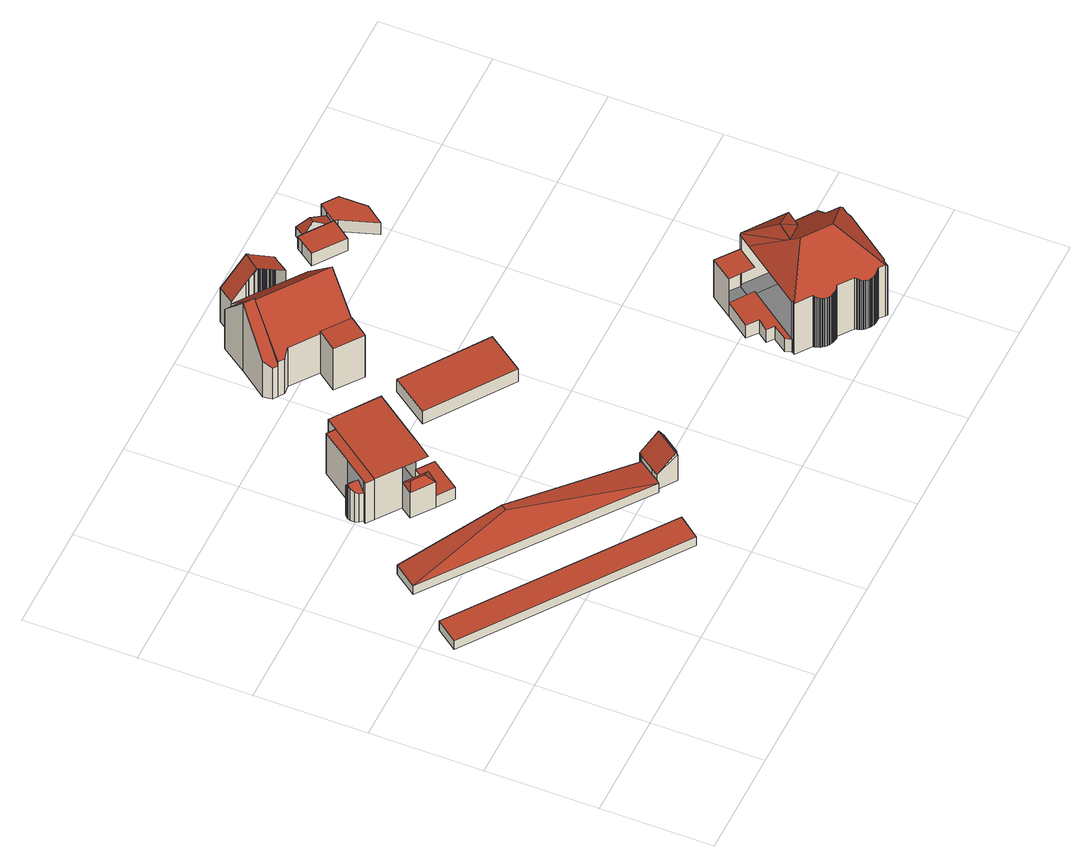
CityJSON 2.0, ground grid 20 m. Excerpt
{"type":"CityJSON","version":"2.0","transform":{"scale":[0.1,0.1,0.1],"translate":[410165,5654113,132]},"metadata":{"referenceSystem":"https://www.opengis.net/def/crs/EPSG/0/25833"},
"CityObjects":{
"building1":{"type":"Building","attributes":{"Dachtyp_tdc":"tdcPolyFlatRoof","Gemeindeschluessel":14612000,"Dachneigung":3.03,"QualitaetDacherkennung":49,"Geometrietyp2DReferenz":"3000","measuredHeight":2.25,"function":"31001_2463","roofType":"2100"},"geometry":[{"type":"Solid","lod":"2","boundaries":[[[[0,1,2,3]],[[1,4,5,2]],[[4,6,7,5]],[[6,0,3,7]],[[6,4,1,0]],[[3,2,5,7]]]],"semantics":{"surfaces":[{"type":"WallSurface"},{"type":"RoofSurface"},{"type":"GroundSurface"}],"values":[[0,0,0,0,1,2]]}}]},
"building2":{"type":"Building","attributes":{"Dachtyp_tdc":"tdcHipRoof","Gemeindeschluessel":14612000,"Dachneigung":62.86,"QualitaetDacherkennung":12,"Geometrietyp2DReferenz":"3000","measuredHeight":7.45,"function":"31001_2463","roofType":"3200"},"geometry":[{"type":"Solid","lod":"2","boundaries":[[[[8,9,10,11]],[[9,12,13,10]],[[12,14,15,13]],[[14,16,17,15]],[[16,18,19,17]],[[18,8,11,19]],[[14,12,20]],[[9,8,21]],[[12,9,21,20]],[[8,18,16,14,20,21]],[[11,10,13,15,17,19]]]],"semantics":{"surfaces":[{"type":"WallSurface"},{"type":"RoofSurface"},{"type":"GroundSurface"}],"values":[[0,0,0,0,0,0,1,1,1,1,2]]}}]},
"building3":{"type":"Building","attributes":{"Gemeindeschluessel":14612000,"Geometrietyp2DReferenz":"3000","function":"31001_9998","roofType":"9999"},"children":["building3-1","building3-2","building3-3","building3-4","building3-5"]},
"building3-1":{"type":"BuildingPart","attributes":{"Dachtyp_tdc":"tdcFreeFormRoof","Dachneigung":50.77,"QualitaetDacherkennung":9,"Geometrietyp2DReferenz":"3000","measuredHeight":7.98,"roofType":"5000"},"parents":["building3"],"geometry":[{"type":"MultiSurface","lod":"2","boundaries":[[[22,23,24,25]],[[23,26,27,24]],[[28,29,30,31]],[[29,32,33,30]],[[32,34,35,33]],[[34,36,37,35]],[[36,38,39,37]],[[38,40,41,39]],[[40,22,25,41]],[[36,34,32,29,28,42]],[[42,26,43,44,26,23,22,40,38,36]],[[25,24,27,45,46,27,47,31,30,33,35,37,39,41]]],"semantics":{"surfaces":[{"type":"WallSurface"},{"type":"RoofSurface"},{"type":"GroundSurface"}],"values":[0,0,0,0,0,0,0,0,0,1,1,2]}}]},
"building3-2":{"type":"BuildingPart","attributes":{"Dachtyp_tdc":"tdcPolyFlatRoof","Dachneigung":0,"QualitaetDacherkennung":68,"Geometrietyp2DReferenz":"3000","measuredHeight":9.53,"roofType":"1000"},"parents":["building3"],"geometry":[{"type":"MultiSurface","lod":"2","boundaries":[[[48,49,50,51]],[[49,52,53,54,50]],[[55,56,57,58,59,60]],[[61,48,51,62,63]],[[61,56,55,64,52,49,48]],[[51,50,54,65,59,58,62]]],"semantics":{"surfaces":[{"type":"WallSurface"},{"type":"RoofSurface"},{"type":"GroundSurface"}],"values":[0,0,0,0,1,2]}}]},
"building3-3":{"type":"BuildingPart","attributes":{"Dachtyp_tdc":"tdcFreeFormRoof","Dachneigung":37.7,"QualitaetDacherkennung":15,"Geometrietyp2DReferenz":"3000","measuredHeight":6.98,"roofType":"5000"},"parents":["building3"],"geometry":[{"type":"MultiSurface","lod":"2","boundaries":[[[66,67,68,69,70]],[[67,60,59,68]],[[71,60,67]],[[72,71,67,66]],[[72,66,73]],[[71,72,73,60]],[[65,69,68,59]]],"semantics":{"surfaces":[{"type":"WallSurface"},{"type":"RoofSurface"},{"type":"GroundSurface"}],"values":[0,0,1,1,1,1,2]}}]},
"building3-4":{"type":"BuildingPart","attributes":{"Dachtyp_tdc":"tdcPolyFlatRoof","Dachneigung":0,"QualitaetDacherkennung":47,"Geometrietyp2DReferenz":"3000","measuredHeight":2.65,"roofType":"1000"},"parents":["building3"],"geometry":[{"type":"MultiSurface","lod":"2","boundaries":[[[53,74,75,54]],[[74,76,77,75]],[[76,70,69,77]],[[70,76,74,53,78]],[[54,75,77,69,65]]],"semantics":{"surfaces":[{"type":"WallSurface"},{"type":"RoofSurface"},{"type":"GroundSurface"}],"values":[0,0,0,1,2]}}]},
"building3-5":{"type":"BuildingPart","attributes":{"Dachtyp_tdc":"tdcPolyFlatRoof","Dachneigung":0,"QualitaetDacherkennung":58,"Geometrietyp2DReferenz":"3000","measuredHeight":9.47,"roofType":"1000"},"parents":["building3"],"geometry":[{"type":"MultiSurface","lod":"2","boundaries":[[[57,79,80,58]],[[79,81,28,31,80]],[[82,83,84,45]],[[83,63,62,84]],[[63,83,82,81,79,57]],[[58,80,31,47,27,46,45,84,62]]],"semantics":{"surfaces":[{"type":"WallSurface"},{"type":"RoofSurface"},{"type":"GroundSurface"}],"values":[0,0,0,0,1,2]}}]},
"building4":{"type":"Building","attributes":{"Dachtyp_tdc":"tdcFreeFormRoof","Gemeindeschluessel":14612000,"Dachneigung":43.27,"QualitaetDacherkennung":14,"Geometrietyp2DReferenz":"3000","measuredHeight":6.68,"function":"31001_2463","roofType":"5000"},"geometry":[{"type":"Solid","lod":"2","boundaries":[[[[85,86,17,19]],[[86,87,15,17]],[[87,88,89,15]],[[88,90,91,89]],[[90,92,93,91]],[[92,94,95,93]],[[94,96,97,95]],[[96,98,99,97]],[[98,85,19,99]],[[90,88,87,86,85,100,101]],[[94,92,101,100,98,96]],[[85,98,100]],[[92,90,101]],[[19,17,15,89,91,93,95,97,99]]]],"semantics":{"surfaces":[{"type":"WallSurface"},{"type":"RoofSurface"},{"type":"GroundSurface"}],"values":[[0,0,0,0,0,0,0,0,0,1,1,0,0,2]]}}]},
"building5":{"type":"Building","attributes":{"Dachtyp_tdc":"tdcPolyFlatRoof","Gemeindeschluessel":14612000,"Dachneigung":0,"QualitaetDacherkennung":67,"Geometrietyp2DReferenz":"3000","measuredHeight":2.89,"function":"31001_9998","roofType":"1000"},"geometry":[{"type":"Solid","lod":"2","boundaries":[[[[102,103,104,105]],[[103,106,107,104]],[[106,108,109,107]],[[108,102,105,109]],[[108,106,103,102]],[[105,104,107,109]]]],"semantics":{"surfaces":[{"type":"WallSurface"},{"type":"RoofSurface"},{"type":"GroundSurface"}],"values":[[0,0,0,0,1,2]]}}]},
"building6":{"type":"Building","attributes":{"Gemeindeschluessel":14612000,"Geometrietyp2DReferenz":"3000","function":"31001_9998","roofType":"9999"},"children":["building6-1","building6-2","building6-3","building6-4","building6-5"]},
"building6-1":{"type":"BuildingPart","attributes":{"Dachtyp_tdc":"tdcFreeFormRoof","Dachneigung":35.99,"QualitaetDacherkennung":16,"Geometrietyp2DReferenz":"3000","measuredHeight":9.43,"roofType":"5000"},"parents":["building6"],"geometry":[{"type":"MultiSurface","lod":"2","boundaries":[[[110,111,112,113]],[[111,114,115,112]],[[114,116,117,115]],[[116,118,119,117]],[[118,120,121,119]],[[120,122,123,121]],[[122,124,125,123]],[[124,126,127,125]],[[126,128,129,127]],[[128,130,131,129]],[[130,132,133,131]],[[132,134,135,133]],[[134,136,137,135]],[[136,138,139,137]],[[138,140,141,139]],[[140,142,143,141]],[[144,145,146,147]],[[145,148,149,146]],[[148,150,151,149]],[[150,152,153,151]],[[152,154,155,153]],[[154,156,157,155]],[[156,158,159,157]],[[158,160,161,159]],[[160,110,113,161]],[[156,154,152,150,148,145,144,162]],[[162,142,140,138,136,134,132,130,128,126,124,122,120,118,116,114,111,110,160,158,156]],[[113,112,115,117,119,121,123,125,127,129,131,133,135,137,139,141,143,163,147,146,149,151,153,155,157,159,161]]],"semantics":{"surfaces":[{"type":"WallSurface"},{"type":"RoofSurface"},{"type":"GroundSurface"}],"values":[0,0,0,0,0,0,0,0,0,0,0,0,0,0,0,0,0,0,0,0,0,0,0,0,0,1,1,2]}}]},
"building6-2":{"type":"BuildingPart","attributes":{"Dachtyp_tdc":"tdcGableRoof","Dachneigung":47.29,"QualitaetDacherkennung":48,"Geometrietyp2DReferenz":"3000","measuredHeight":15.82,"roofType":"3100"},"parents":["building6"],"geometry":[{"type":"MultiSurface","lod":"2","boundaries":[[[164,165,166,167]],[[165,168,169,166]],[[168,170,171,169]],[[172,173,174,175]],[[173,176,177,174]],[[176,178,179,180,177]],[[181,182,183,184,185]],[[186,187,178,176,173,172,170,168]],[[168,165,164,188,182,181,189,190,186]],[[167,166,169,171,175,174,177,180,191,192,184,183,193]]],"semantics":{"surfaces":[{"type":"WallSurface"},{"type":"RoofSurface"},{"type":"GroundSurface"}],"values":[0,0,0,0,0,0,0,1,1,2]}}]},
"building6-3":{"type":"BuildingPart","attributes":{"Dachtyp_tdc":"tdcPolyFlatRoof","Dachneigung":0,"QualitaetDacherkennung":41,"Geometrietyp2DReferenz":"3000","measuredHeight":9.68,"roofType":"1000"},"parents":["building6"],"geometry":[{"type":"MultiSurface","lod":"2","boundaries":[[[194,195,196,197]],[[195,198,199,196]],[[198,200,172,175,199]],[[201,194,197,171,170]],[[201,200,198,195,194]],[[197,196,199,175,171]]],"semantics":{"surfaces":[{"type":"WallSurface"},{"type":"RoofSurface"},{"type":"GroundSurface"}],"values":[0,0,0,0,1,2]}}]},
"building6-4":{"type":"BuildingPart","attributes":{"Dachtyp_tdc":"tdcGableRoof","Dachneigung":48.54,"QualitaetDacherkennung":52,"Geometrietyp2DReferenz":"3000","measuredHeight":13.3,"roofType":"3100"},"parents":["building6"],"geometry":[{"type":"MultiSurface","lod":"2","boundaries":[[[202,203,146,204]],[[203,205,144,147,146]],[[206,207,208,143,142]],[[207,209,210,208]],[[209,211,212,210]],[[211,213,164,167,212]],[[214,215,216,183,182]],[[215,202,204,216]],[[217,213,211,209,207,206,205,203,202]],[[202,215,214,217]],[[204,146,147,163,143,208,210,212,167,193,183,216]]],"semantics":{"surfaces":[{"type":"WallSurface"},{"type":"RoofSurface"},{"type":"GroundSurface"}],"values":[0,0,0,0,0,0,0,0,1,1,2]}}]},
"building6-5":{"type":"BuildingPart","attributes":{"Dachtyp_tdc":"tdcGableRoof","Dachneigung":49.88,"QualitaetDacherkennung":49,"Geometrietyp2DReferenz":"3000","measuredHeight":15.99,"roofType":"3100"},"parents":["building6"],"geometry":[{"type":"MultiSurface","lod":"2","boundaries":[[[179,218,219,180]],[[218,220,221,219]],[[220,222,223,221]],[[222,224,225,223]],[[224,185,184,225]],[[222,220,218,179,187,226]],[[226,189,185,224,222]],[[192,191,180,219,221,223,225,184]]],"semantics":{"surfaces":[{"type":"WallSurface"},{"type":"RoofSurface"},{"type":"GroundSurface"}],"values":[0,0,0,0,0,1,1,2]}}]},
"building7":{"type":"Building","attributes":{"Gemeindeschluessel":14612000,"QualitaetDacherkennung":100,"Geometrietyp2DReferenz":"3000","function":"31001_3041","roofType":"9999"},"children":["building7-1","building7-2","building7-3","building7-4"]},
"building7-1":{"type":"BuildingPart","attributes":{"Dachtyp_tdc":"tdcLeanToRoof","Dachneigung":0,"QualitaetDacherkennung":100,"Geometrietyp2DReferenz":"3000","measuredHeight":8.77,"roofType":"2100"},"parents":["building7"],"geometry":[{"type":"MultiSurface","lod":"2","boundaries":[[[227,228,229,230,231,232]],[[228,233,234,229]],[[235,236,237]],[[233,228,227,238,235]],[[239,230,229,234,237]]],"semantics":{"surfaces":[{"type":"WallSurface"},{"type":"RoofSurface"},{"type":"GroundSurface"}],"values":[0,0,0,1,2]}}]},
"building7-2":{"type":"BuildingPart","attributes":{"Dachtyp_tdc":"tdcLeanToRoof","Dachneigung":0,"QualitaetDacherkennung":100,"Geometrietyp2DReferenz":"3000","measuredHeight":3.07,"roofType":"2100"},"parents":["building7"],"geometry":[{"type":"MultiSurface","lod":"2","boundaries":[[[240,241,242,243]],[[241,244,245,242]],[[244,246,247,245]],[[246,248,249,247]],[[248,250,251,249]],[[250,232,231,251]],[[232,250,248,246,244,241,240,252]],[[253,243,242,245,247,249,251,231]]],"semantics":{"surfaces":[{"type":"WallSurface"},{"type":"RoofSurface"},{"type":"GroundSurface"}],"values":[0,0,0,0,0,0,1,2]}}]},
"building7-3":{"type":"BuildingPart","attributes":{"Dachtyp_tdc":"tdcHipAndGableRoof","Dachneigung":41.45,"QualitaetDacherkennung":100,"Geometrietyp2DReferenz":"3000","measuredHeight":16.42,"roofType":"5000"},"parents":["building7"],"geometry":[{"type":"MultiSurface","lod":"2","boundaries":[[[254,255,256,234,233]],[[255,257,258,256]],[[257,259,260,261,262,258]],[[263,264,265,266]],[[265,267,268,269,266]],[[268,254,270,269]],[[259,263,266,271]],[[271,266,269]],[[255,267,265,264,257]],[[254,268,267,255]],[[257,264,263,259]],[[271,269,270,272]],[[234,256,258,262,273,237]]],"semantics":{"surfaces":[{"type":"WallSurface"},{"type":"RoofSurface"},{"type":"GroundSurface"}],"values":[0,0,0,1,1,1,1,1,0,0,0,0,2]}}]},
"building7-4":{"type":"BuildingPart","attributes":{"Dachtyp_tdc":"tdcHipRoof","Dachneigung":38.72,"QualitaetDacherkennung":100,"Geometrietyp2DReferenz":"3000","measuredHeight":17.77,"roofType":"3200"},"parents":["building7"],"geometry":[{"type":"MultiSurface","lod":"2","boundaries":[[[274,275,276,277]],[[275,278,279,276]],[[278,280,281,279]],[[280,282,283,281]],[[282,284,285,283]],[[284,286,287,285]],[[286,288,289,287]],[[288,290,291,289]],[[290,292,293,291]],[[292,294,295,293]],[[294,296,297,295]],[[296,298,299,297]],[[298,300,301,299]],[[300,302,303,301]],[[302,304,305,303]],[[304,306,307,305]],[[306,308,309,307]],[[308,310,311,309]],[[310,312,313,311]],[[312,314,315,313]],[[314,316,317,315]],[[316,318,319,317]],[[318,320,321,319]],[[320,322,323,321]],[[322,324,325,323]],[[324,326,327,325]],[[326,328,329,327]],[[328,330,331,329]],[[330,332,333,331]],[[332,334,335,333]],[[334,336,337,335]],[[336,338,339,337]],[[338,340,341,339]],[[340,342,343,341]],[[342,344,345,343]],[[344,346,347,345]],[[346,348,349,347]],[[348,350,351,349]],[[350,352,353,351]],[[352,354,355,353]],[[354,356,357,355]],[[356,358,359,357]],[[360,361,362,363]],[[361,364,365,362]],[[364,366,367,365]],[[366,368,369,367]],[[368,370,371,369]],[[370,372,373,371]],[[372,374,375,373]],[[374,376,377,375]],[[376,378,379,377]],[[378,380,381,379]],[[380,382,383,381]],[[382,384,385,383]],[[384,386,387,385]],[[386,388,389,387]],[[388,390,391,389]],[[390,392,393,391]],[[392,394,395,393]],[[394,396,397,395]],[[396,398,240,243,397]],[[270,236,235]],[[260,274,277,261]],[[270,398,396,394,399]],[[296,294,292,290,288,286,284,282,400]],[[394,392,390,388,386,384,382,380,378,376,374,372,370,368,366,364,361,360,401,358,356,354,352,350,348,346,344,342,340,338,336,334,332,330,328,326,324,322,320,318,316,314,312,310,308,306,304,302,300,298,296,400,399]],[[282,280,278,275,274,260,271,272,270,399,400]],[[277,276,279,281,283,285,287,289,291,293,295,297,299,301,303,305,307,309,311,313,315,317,319,321,323,325,327,329,331,333,335,337,339,341,343,345,347,349,351,353,355,357,359,402,363,362,365,367,369,371,373,375,377,379,381,383,385,387,389,391,393,395,397,243,253,236,403,261]],[[358,401,402,359]],[[401,360,363,402]]],"semantics":{"surfaces":[{"type":"WallSurface"},{"type":"RoofSurface"},{"type":"GroundSurface"}],"values":[0,0,0,0,0,0,0,0,0,0,0,0,0,0,0,0,0,0,0,0,0,0,0,0,0,0,0,0,0,0,0,0,0,0,0,0,0,0,0,0,0,0,0,0,0,0,0,0,0,0,0,0,0,0,0,0,0,0,0,0,0,0,0,1,1,1,1,2,0,0]}}]},
"building8":{"type":"Building","attributes":{"Dachtyp_tdc":"tdcPolyFlatRoof","Gemeindeschluessel":14612000,"Dachneigung":0,"QualitaetDacherkennung":59,"Geometrietyp2DReferenz":"3000","measuredHeight":2.93,"function":"31001_9998","roofType":"1000"},"geometry":[{"type":"Solid","lod":"2","boundaries":[[[[404,405,406,407]],[[405,408,409,406]],[[408,410,411,409]],[[410,412,413,411]],[[410,408,405,404,414,412]],[[413,415,407,406,409,411]],[[412,414,415,413]],[[414,404,407,415]]]],"semantics":{"surfaces":[{"type":"WallSurface"},{"type":"RoofSurface"},{"type":"GroundSurface"}],"values":[[0,0,0,0,1,2,0,0]]}}]},
"building9":{"type":"Building","attributes":{"Dachtyp_tdc":"tdcFreeFormRoof","Gemeindeschluessel":14612000,"Dachneigung":37.99,"QualitaetDacherkennung":14,"Geometrietyp2DReferenz":"3000","measuredHeight":4.68,"function":"31001_9998","roofType":"5000"},"geometry":[{"type":"Solid","lod":"2","boundaries":[[[[416,417,418,419]],[[417,420,421,418]],[[420,422,423,421]],[[422,416,419,423]],[[424,425,417]],[[426,424,417,416]],[[422,420,425,424,426]],[[420,417,425]],[[416,422,426]],[[419,418,421,423]]]],"semantics":{"surfaces":[{"type":"WallSurface"},{"type":"RoofSurface"},{"type":"GroundSurface"}],"values":[[0,0,0,0,1,1,1,0,0,2]]}}]},
"building10":{"type":"Building","attributes":{"Dachtyp_tdc":"tdcPolyFlatRoof","Gemeindeschluessel":14612000,"Dachneigung":0,"QualitaetDacherkennung":41,"Geometrietyp2DReferenz":"3000","measuredHeight":2.78,"function":"31001_9998","roofType":"1000"},"geometry":[{"type":"Solid","lod":"2","boundaries":[[[[427,428,409,429]],[[428,430,431,409]],[[430,432,433,431]],[[432,434,435,433]],[[434,436,437,435]],[[436,438,439,437]],[[438,427,429,439]],[[438,436,434,432,430,428,427]],[[429,409,431,433,435,437,439]]]],"semantics":{"surfaces":[{"type":"WallSurface"},{"type":"RoofSurface"},{"type":"GroundSurface"}],"values":[[0,0,0,0,0,0,0,1,2]]}}]}
},
"vertices":[
[7,342,40],[35,380,42],[35,380,20],[7,342,20],[393,118,42],[393,118,20],[365,80,40],[365,80,20],
[449,182,36],[92,450,36],[92,450,15],[449,182,15],[122,491,36],[122,491,15],[481,226,36],[481,226,15],[462,199,36],[462,199,15],[454,187,36],[454,187,15],[263,372,89],[256,362,89],
[215,621,74],[222,620,69],[222,620,12],[215,621,12],[229,617,68],[229,617,12],[207,587,78],[202,592,78],[202,592,12],[207,587,12],[199,599,82],[199,599,12],[199,607,87],[199,607,12],[202,612,92],[202,612,12],[202,613,90],[202,613,12],[208,618,81],[208,618,12],[217,601,92],[237,628,50],[237,629,50],[237,629,12],[237,628,12],[217,601,12],
[304,691,108],[383,634,108],[383,634,12],[304,691,12],[319,546,108],[319,546,39],[319,546,12],[257,542,108],[217,572,108],[217,572,107],[217,572,12],[257,542,12],[257,542,72],[290,672,108],[290,672,12],[290,672,107],[295,514,108],[295,514,12],
[280,494,72],[242,522,72],[242,522,12],[280,494,12],[280,494,39],[256,528,82],[278,512,82],[295,514,72],
[347,525,39],[347,525,12],[309,473,39],[309,473,12],[295,514,39],
[203,582,107],[203,582,12],[207,587,107],[237,629,107],[276,682,107],[276,682,12],
[454,187,49],[462,199,48],[481,226,48],[486,230,48],[486,230,15],[487,232,48],[487,232,15],[522,206,66],[522,206,15],[498,173,66],[498,173,15],[493,176,76],[493,176,15],[485,165,75],[485,165,15],[483,167,81],[515,211,81],
[436,585,40],[482,651,40],[482,651,11],[436,585,11],[627,549,40],[627,549,11],[580,483,40],[580,483,11],
[589,933,96],[590,932,95],[590,932,4],[589,933,4],[591,931,94],[591,931,4],[592,930,94],[592,930,4],[592,929,93],[592,929,4],[593,927,92],[593,927,4],[593,926,92],[593,926,4],[594,925,91],[594,925,4],[594,922,90],[594,922,4],[594,920,89],[594,920,4],[594,919,89],[594,919,4],[594,918,88],[594,918,4],[594,916,88],[594,916,4],[594,915,88],[594,915,4],[593,913,87],[593,913,4],[593,912,87],[593,912,4],[592,911,87],[592,911,4],[554,939,78],[555,939,79],[555,939,4],[554,939,4],[562,934,85],[562,934,4],[562,940,82],[562,940,4],[585,943,95],[585,943,4],[585,936,98],[585,936,4],[586,936,98],[586,936,4],[587,935,97],[587,935,4],[588,934,97],[588,934,4],[576,923,98],[576,923,4],
[572,883,79],[605,858,79],[605,858,4],[572,883,4],[560,797,162],[560,797,4],[523,746,96],[523,746,4],[476,781,96],[428,816,96],[428,816,4],[476,781,4],[413,814,85],[413,814,4],[403,821,85],[403,821,76],[403,821,4],[481,927,99],[492,942,79],[492,942,4],[481,927,4],[481,927,96],[446,880,162],[443,876,157],[530,914,79],[460,899,137],[447,881,161],[446,880,4],[447,881,4],[530,914,4],
[498,712,101],[497,712,101],[497,712,4],[498,712,4],[451,747,101],[451,747,4],[476,781,101],[523,746,101],
[551,942,137],[555,939,134],[551,942,4],[554,939,134],[592,911,103],[591,910,103],[591,910,4],[591,908,103],[591,908,4],[589,907,103],[589,907,4],[572,883,103],[492,942,83],[513,970,83],[513,970,4],[530,914,137],
[395,827,76],[395,827,4],[392,843,88],[392,843,4],[430,894,164],[430,894,4],[463,940,96],[463,940,4],[447,881,164],
[837,232,105],[865,270,105],[865,270,17],[837,232,17],[837,232,18],[837,232,48],[903,241,105],[903,241,17],[887,219,105],[887,219,18],[887,219,17],[876,204,105],[876,204,17],
[806,109,48],[803,120,48],[803,120,18],[806,109,18],[821,145,48],[821,145,18],[809,154,48],[809,154,18],[823,173,48],[823,173,18],[804,188,48],[804,188,18],[876,204,48],[876,204,18],
[903,241,138],[905,240,138],[905,240,17],[907,242,138],[907,242,17],[978,190,138],[978,190,114],[978,190,18],[978,190,17],[977,190,139],[907,242,139],[906,241,140],[915,177,181],[905,240,140],[905,241,140],[888,146,181],[887,219,138],[960,166,138],[918,196,138],[960,166,17],
[983,186,114],[982,184,116],[982,184,18],[983,186,18],[1018,157,117],[1018,157,18],[1001,136,138],[1001,136,18],[1022,120,138],[1022,120,18],[1026,117,134],[1026,117,18],[1018,107,134],[1018,107,18],[1018,100,130],[1018,100,18],[954,14,130],[954,14,18],[948,12,134],[948,12,18],[940,2,134],[940,2,18],[937,4,138],[937,4,18],[927,12,138],[927,12,18],[924,12,137],[924,12,18],[922,12,136],[922,12,18],[920,12,135],[920,12,18],[918,12,134],[918,12,18],[916,12,133],[916,12,18],[914,13,133],[914,13,18],[912,13,132],[912,13,18],[910,14,132],[910,14,18],[908,15,131],[908,15,18],[906,16,131],[906,16,18],[904,17,131],[904,17,18],[902,19,131],[902,19,18],[900,21,131],[900,21,18],[899,22,132],[899,22,18],[898,24,132],[898,24,18],[896,25,133],[896,25,18],[895,27,133],[895,27,18],[894,29,134],[894,29,18],[894,31,135],[894,31,18],[893,33,136],[893,33,18],[893,35,137],[893,35,18],[892,38,138],[892,38,18],[866,57,138],[866,57,18],[864,57,137],[864,57,18],[862,56,136],[862,56,18],[860,56,135],[860,56,18],[858,56,134],[858,56,18],[855,57,133],[855,57,18],[853,57,133],[853,57,18],[852,58,132],[852,58,18],[848,59,131],[846,60,131],[846,60,18],[848,59,18],[844,61,131],[844,61,18],[842,62,131],[842,62,18],[841,63,131],[841,63,18],[839,65,131],[839,65,18],[838,66,131],[838,66,18],[837,68,132],[837,68,18],[836,69,132],[836,69,18],[834,71,133],[834,71,18],[834,73,133],[834,73,18],[833,75,134],[833,75,18],[832,77,135],[832,77,18],[831,79,136],[831,79,18],[831,81,137],[831,81,18],[831,83,138],[831,83,18],[803,103,138],[803,103,18],[804,104,140],[804,104,18],[806,107,140],[806,107,18],[806,109,138],[888,129,196],[936,94,196],[850,58,132],[850,58,18],[960,166,18],
[705,920,33],[714,914,33],[714,914,4],[705,920,4],[759,881,33],[759,881,4],[733,846,33],[733,846,4],[680,885,33],[680,885,4],[697,909,33],[697,909,4],
[714,914,26],[728,934,26],[728,934,5],[714,914,5],[773,900,22],[773,900,5],[759,881,22],[759,881,5],[734,912,52],[773,901,22],[728,904,52],
[764,877,31],[759,881,31],[764,877,4],[773,900,31],[773,900,4],[785,915,31],[785,915,4],[811,896,31],[811,896,4],[811,845,31],[811,845,4],[786,812,31],[786,812,4]
]}
